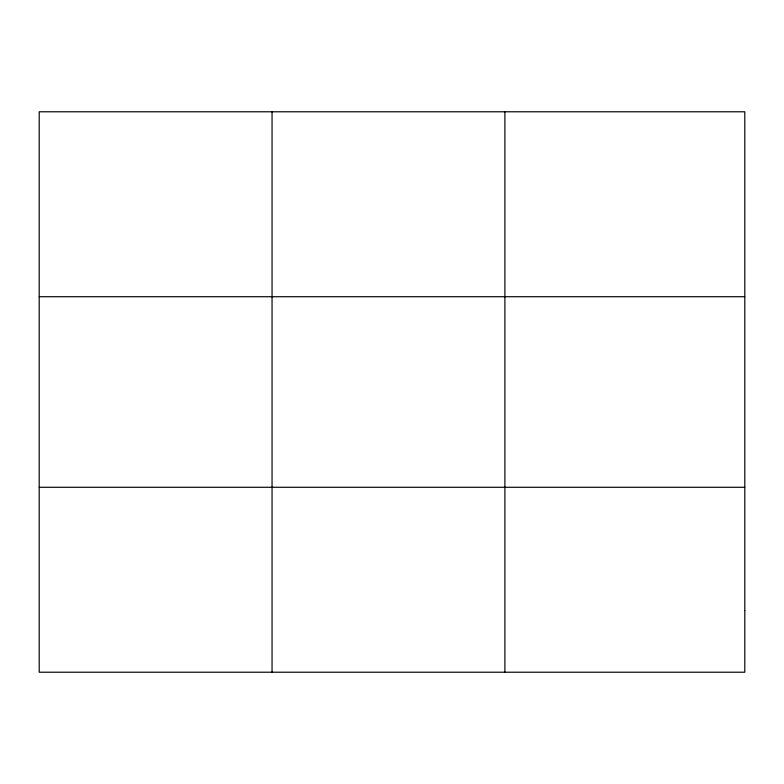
<?xml version="1.0" encoding="UTF-8"?>
<svg xmlns="http://www.w3.org/2000/svg" width="784" height="784" viewBox="0 0 784 784"><rect width="100%" height="100%" fill="white"/><g stroke="black" fill="none" stroke-linecap="round" stroke-linejoin="round"><path stroke-width="1.18" d="M272.048 111.779L272.048 672.221M504.896 111.779L504.896 672.221M39.2 296.724L744.8 296.724M39.2 487.276L744.8 487.276M744.8 610.569L744.8 672.221L39.2 672.221L39.2 111.779L744.8 111.779L744.8 610.569"/></g></svg>
